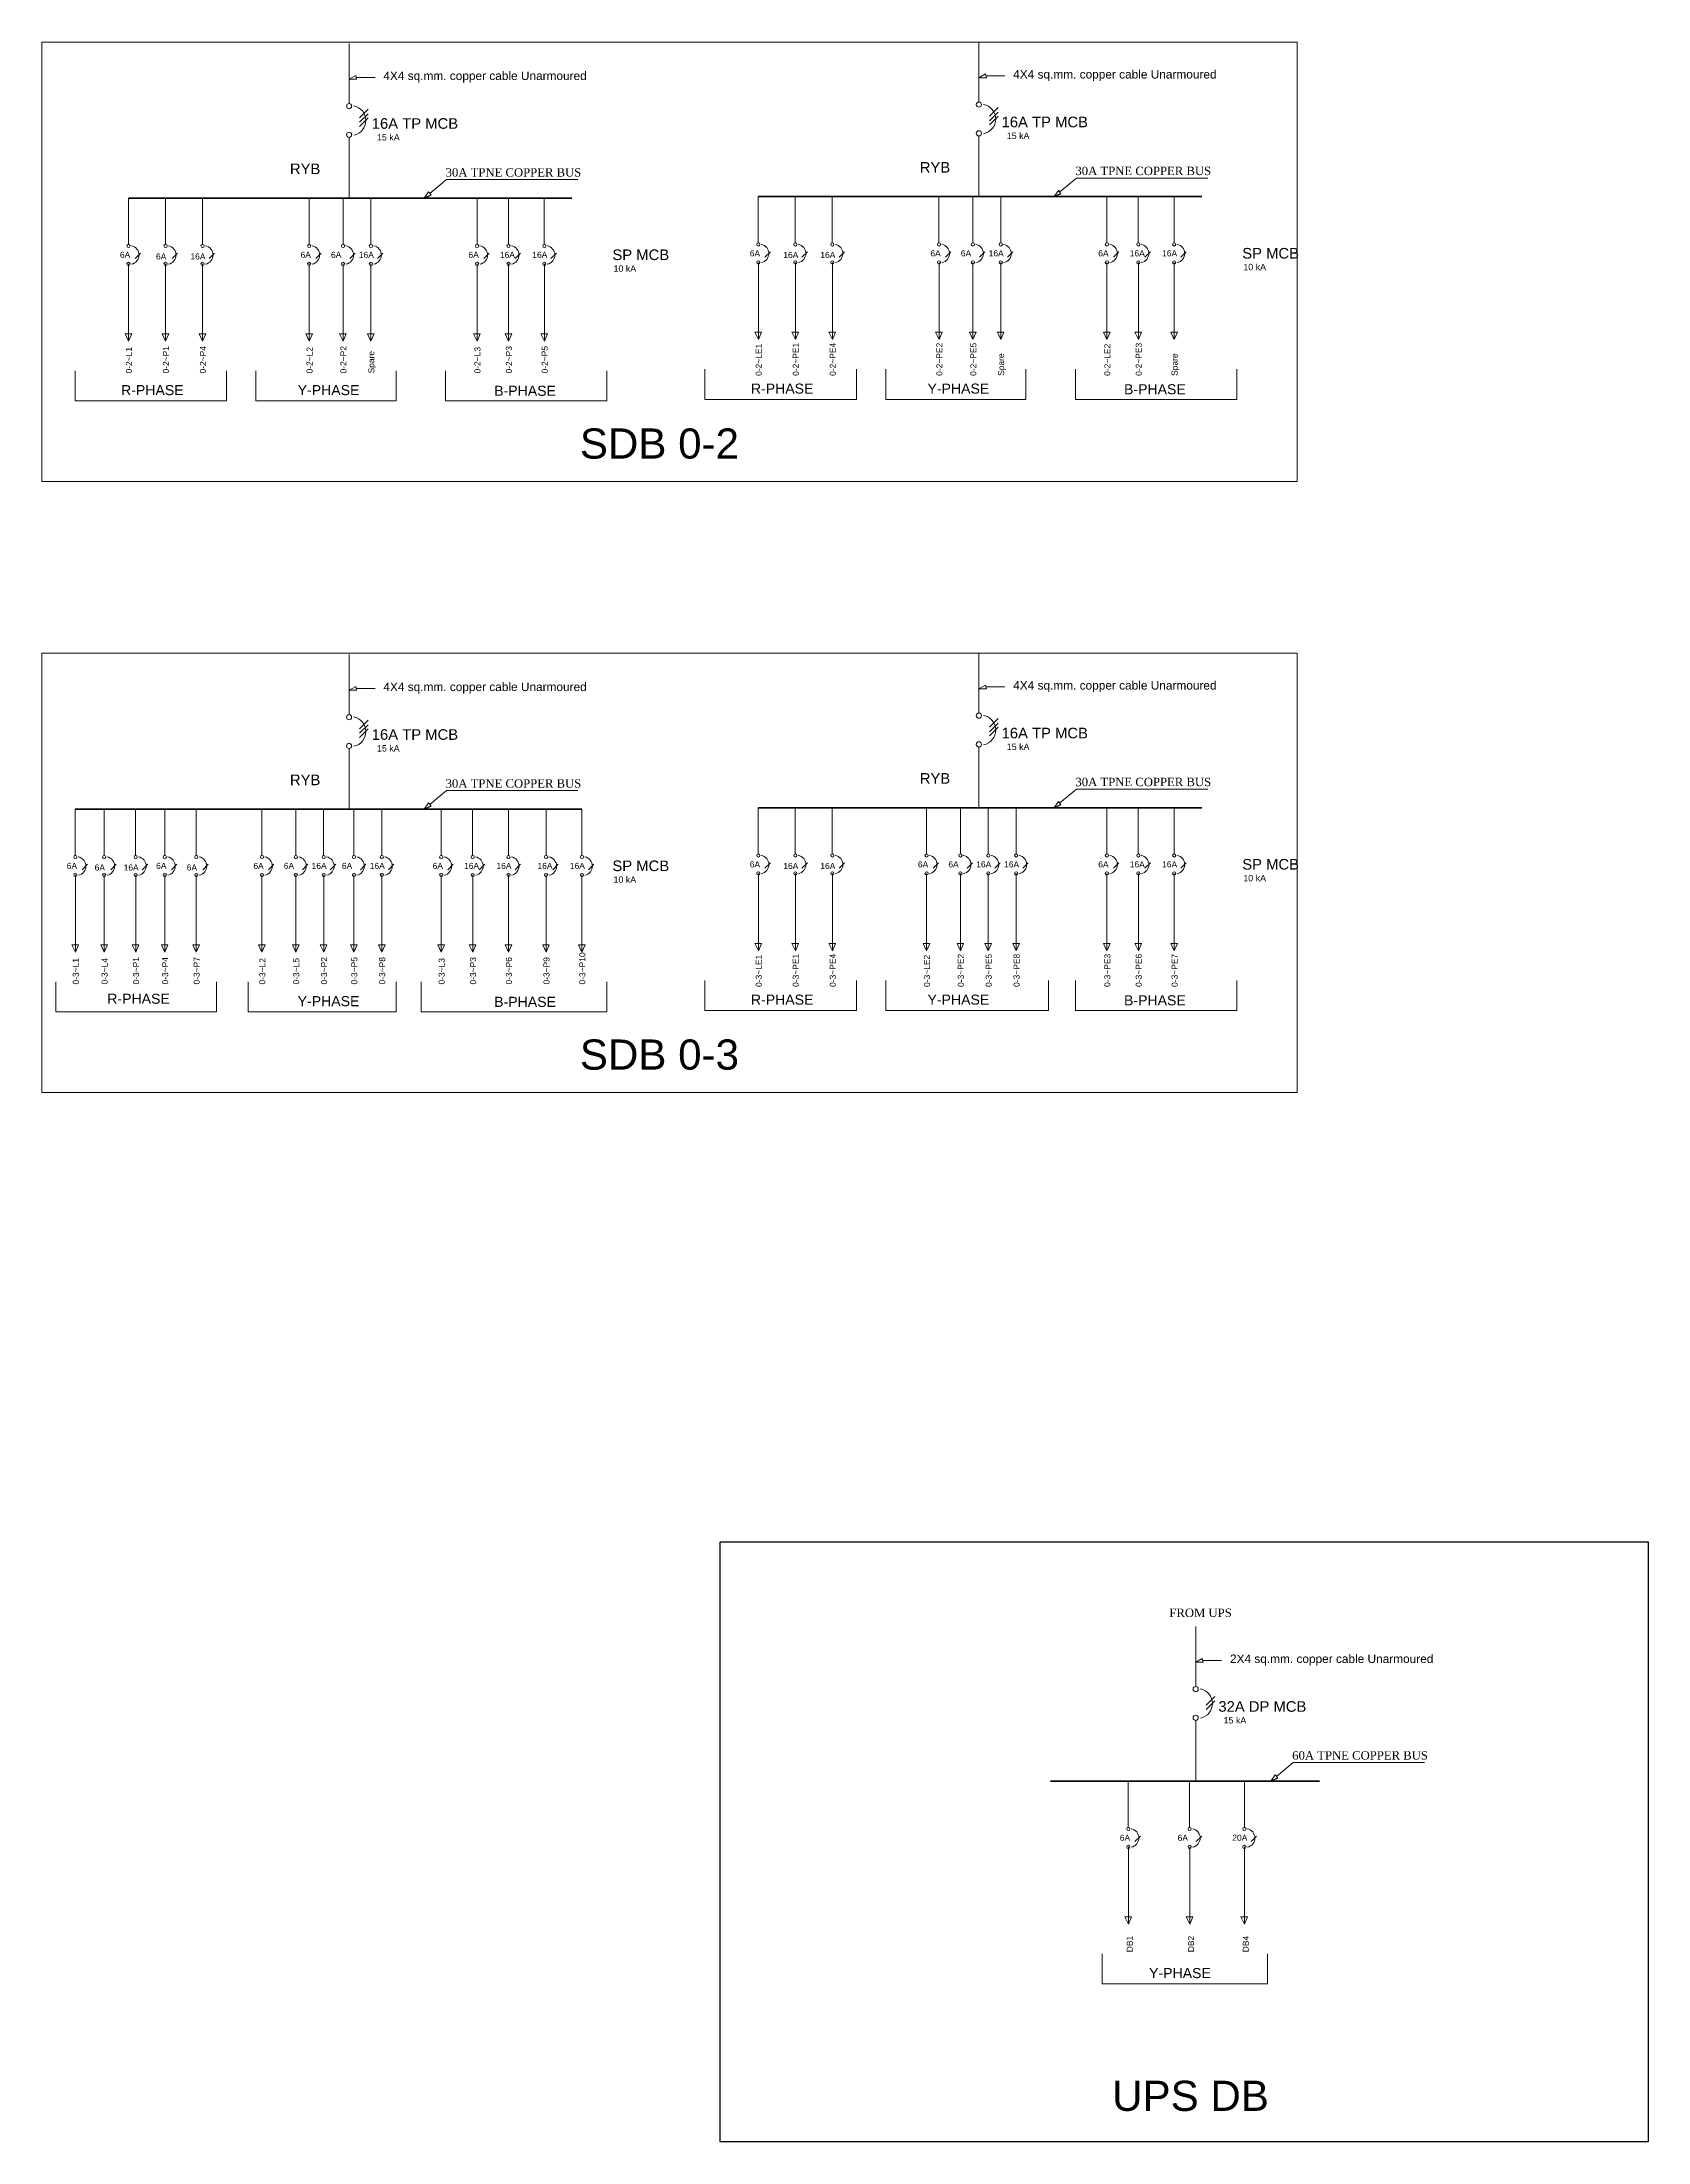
# Model space of a CAD drawing. Header units: millimetres. Extents: x 2390631 to 3136749, y 3674522 to 3929111.
# Drawn here: x 2960654 to 3041051, y 3674522 to 3779622 of the extents above; entities that cross this region are included whole.
import ezdxf

# ---------------------------------------------------------------- set-up
doc = ezdxf.new("R2010")
doc.units = ezdxf.units.MM
doc.header["$MEASUREMENT"] = 0
for name, color, linetype, lineweight in [('1 LIGHT N SWITCH', 3, 'Continuous', 25), ('7 POWER PT WIRING', 3, 'Continuous', 25), ('Singleline', 82, 'Continuous', 20)]:
    doc.layers.add(name, color=color, linetype=linetype, lineweight=lineweight)
doc.styles.add('ARIAL', font='arial.ttf')
doc.styles.add('MM', font='dutch.ttf')
doc.styles.add('ROOM', font='arial.ttf')

msp = doc.modelspace()

# ---------------------------------------------------------------- linework, layer by layer
at = {"layer": '1 LIGHT N SWITCH', "ltscale": 1000}
msp.add_lwpolyline([(2994598, 3704566), (3041051, 3704566), (3041051, 3674522), (2994598, 3674522)], close=True, dxfattribs=at)
at = {"layer": '7 POWER PT WIRING'}
for p, q in [((2979787, 3771809), (2980131, 3771969)), ((3011316, 3771884), (3011661, 3772044)), ((2979787, 3741227), (2980131, 3741387)), ((3011316, 3741302), (3011661, 3741462)), ((3022168, 3692584), (3022513, 3692744))]:
    msp.add_line(p, q, dxfattribs=at)
at = {"layer": 'Singleline', "ltscale": 3}
for p, q in [((3023483, 3779622), (2960654, 3779622)), ((2960654, 3779622), (2960654, 3757631)), ((3023483, 3757631), (3023483, 3779622)), ((2960654, 3757631), (3023483, 3757631)), ((3023483, 3749041), (2960654, 3749041)), ((2960654, 3749041), (2960654, 3727049)), ((3023483, 3727049), (3023483, 3749041)), ((2960654, 3727049), (3023483, 3727049))]:
    msp.add_line(p, q, dxfattribs=at)
at = {"layer": 'Singleline'}
for p, q in [((2976026, 3776542), (2976026, 3779547)), ((3007555, 3776617), (3007555, 3779622)), ((2976357, 3777945), (2976026, 3777758)), ((2976406, 3777758), (2976026, 3777758)), ((3007886, 3778021), (3007555, 3777833)), ((3007935, 3777833), (3007555, 3777833)), ((2976025, 3771809), (2976026, 3774510)), ((2976026, 3773594), (2976026, 3774848)), ((3007554, 3771884), (3007555, 3774585)), ((3007555, 3773670), (3007555, 3774923)), ((2980008, 3772118), (2979787, 3771809)), ((3011537, 3772193), (3011316, 3771884)), ((2976026, 3745960), (2976026, 3748965)), ((3007555, 3746035), (3007555, 3749041)), ((2976357, 3747364), (2976026, 3747177)), ((2976406, 3747177), (2976026, 3747177)), ((3007886, 3747439), (3007555, 3747252)), ((3007935, 3747252), (3007555, 3747252)), ((2976025, 3741227), (2976026, 3743928)), ((2976026, 3743013), (2976026, 3744266)), ((3007554, 3741302), (3007555, 3744004)), ((3007555, 3743088), (3007555, 3744342)), ((3011537, 3741611), (3011316, 3741302)), ((2980008, 3741536), (2979787, 3741227)), ((3018408, 3697317), (3018408, 3700322)), ((3018738, 3698721), (3018408, 3698533)), ((3018788, 3698533), (3018408, 3698533)), ((3018408, 3694370), (3018408, 3695623)), ((3018407, 3692584), (3018407, 3695285)), ((3022389, 3692893), (3022168, 3692584))]:
    msp.add_line(p, q, dxfattribs=at)
at = {"layer": 'Singleline', "ltscale": 2.5}
for p, q in [((2976357, 3777945), (2976406, 3777758)), ((3007886, 3778021), (3007935, 3777833)), ((2980008, 3772118), (2980131, 3771969)), ((3011537, 3772193), (3011661, 3772044)), ((2976357, 3747364), (2976406, 3747177)), ((3007886, 3747439), (3007935, 3747252)), ((3011537, 3741611), (3011661, 3741462)), ((2980008, 3741536), (2980131, 3741387)), ((3018738, 3698721), (3018788, 3698533)), ((3022389, 3692893), (3022513, 3692744))]:
    msp.add_line(p, q, dxfattribs=at)
at = {"layer": 'Singleline', "color": 4}
for p, q in [((2976381, 3777852), (2977325, 3777852)), ((3007910, 3777927), (3008854, 3777927)), ((2976381, 3747270), (2977325, 3747270)), ((3007910, 3747345), (3008854, 3747345)), ((3018763, 3698627), (3019707, 3698627))]:
    msp.add_line(p, q, dxfattribs=at)
at = {"layer": 'Singleline', "color": 2}
for p, q in [((2976556, 3775833), (2976987, 3776264)), ((3008085, 3775909), (3008516, 3776340)), ((2976556, 3775604), (2976987, 3776035)), ((2976556, 3775400), (2976987, 3775831)), ((3008085, 3775679), (3008516, 3776110)), ((3008085, 3775475), (3008516, 3775906)), ((2974026, 3769494), (2974026, 3771809)), ((2975723, 3769494), (2975723, 3771809)), ((2977117, 3769494), (2977117, 3771809)), ((3005555, 3769569), (3005555, 3771884)), ((3007252, 3769569), (3007252, 3771884)), ((3008647, 3769569), (3008647, 3771884)), ((2974360, 3768781), (2974629, 3769050)), ((2976057, 3768781), (2976326, 3769050)), ((2977452, 3768781), (2977721, 3769050)), ((3005889, 3768856), (3006158, 3769125)), ((3007586, 3768856), (3007855, 3769125)), ((3008981, 3768856), (3009250, 3769125)), ((2974029, 3768516), (2974029, 3764650)), ((2975726, 3768516), (2975726, 3764650)), ((2977120, 3768516), (2977120, 3764650)), ((3005558, 3768591), (3005558, 3764725)), ((3007255, 3768591), (3007255, 3764725)), ((3008649, 3768591), (3008649, 3764725)), ((2973858, 3765018), (2974188, 3765018)), ((2975555, 3765018), (2975885, 3765018)), ((2976950, 3765018), (2977280, 3765018)), ((3005387, 3765093), (3005717, 3765093)), ((3007084, 3765093), (3007414, 3765093)), ((3008479, 3765093), (3008809, 3765093)), ((2971366, 3763167), (2971366, 3761662)), ((2978379, 3763167), (2978379, 3761662)), ((3002895, 3763242), (3002895, 3761738)), ((3009908, 3763242), (3009908, 3761738)), ((2971366, 3761662), (2978379, 3761662)), ((3002895, 3761738), (3009908, 3761738)), ((2976556, 3745252), (2976987, 3745683)), ((2976556, 3745023), (2976987, 3745454)), ((2976556, 3744818), (2976987, 3745250)), ((3008085, 3745327), (3008516, 3745758)), ((3008085, 3745098), (3008516, 3745529)), ((3008085, 3744894), (3008516, 3745325)), ((2971662, 3738913), (2971662, 3741227)), ((2973359, 3738913), (2973359, 3741227)), ((2974753, 3738913), (2974753, 3741227)), ((2976268, 3738913), (2976268, 3741227)), ((2977662, 3738913), (2977662, 3741227)), ((3004931, 3738988), (3004931, 3741302)), ((3006628, 3738988), (3006628, 3741302)), ((3008023, 3738988), (3008023, 3741302)), ((3009417, 3738988), (3009417, 3741302)), ((2971996, 3738199), (2972265, 3738468)), ((2973693, 3738199), (2973962, 3738468)), ((2975087, 3738199), (2975357, 3738468)), ((2976602, 3738199), (2976871, 3738468)), ((2977996, 3738199), (2978266, 3738468)), ((3005265, 3738274), (3005535, 3738544)), ((3006962, 3738274), (3007232, 3738544)), ((3008357, 3738274), (3008626, 3738544)), ((3009751, 3738274), (3010021, 3738544)), ((2971665, 3737935), (2971665, 3734069)), ((2973362, 3737935), (2973362, 3734069)), ((2974756, 3737935), (2974756, 3734069)), ((2976271, 3737935), (2976271, 3734069)), ((2977665, 3737935), (2977665, 3734069)), ((3004934, 3738010), (3004934, 3734144)), ((3006631, 3738010), (3006631, 3734144)), ((3008026, 3738010), (3008026, 3734144)), ((3009420, 3738010), (3009420, 3734144)), ((2971494, 3734436), (2971824, 3734436)), ((2973191, 3734436), (2973521, 3734436)), ((2974586, 3734436), (2974916, 3734436)), ((2976100, 3734436), (2976430, 3734436)), ((2977495, 3734436), (2977825, 3734436)), ((3004764, 3734511), (3005094, 3734511)), ((3006461, 3734511), (3006791, 3734511)), ((3007855, 3734511), (3008185, 3734511)), ((3009250, 3734511), (3009580, 3734511)), ((2970981, 3732585), (2970981, 3731081)), ((2978379, 3732585), (2978379, 3731081)), ((3002895, 3732660), (3002895, 3731156)), ((3011036, 3732660), (3011036, 3731156)), ((2970981, 3731081), (2978379, 3731081)), ((3002895, 3731156), (3011036, 3731156)), ((3018938, 3696379), (3019369, 3696810)), ((3018938, 3696175), (3019369, 3696606)), ((3015035, 3690269), (3015035, 3692584)), ((3018104, 3690269), (3018104, 3692584)), ((3020843, 3690269), (3020843, 3692584)), ((3015038, 3689291), (3015038, 3685425)), ((3015369, 3689556), (3015639, 3689825)), ((3018107, 3689291), (3018107, 3685425)), ((3018439, 3689556), (3018708, 3689825)), ((3020846, 3689291), (3020846, 3685425)), ((3021177, 3689556), (3021446, 3689825)), ((3014868, 3685793), (3015198, 3685793)), ((3017937, 3685793), (3018267, 3685793)), ((3020675, 3685793), (3021005, 3685793)), ((3013718, 3683942), (3013718, 3682438)), ((3022005, 3683942), (3022005, 3682438)), ((3013718, 3682438), (3022005, 3682438))]:
    msp.add_line(p, q, dxfattribs=at)
at = {"layer": 'Singleline', "color": 1, "lineweight": 80}
for p, q in [((2987184, 3771809), (2964983, 3771809)), ((3018713, 3771884), (2996512, 3771884)), ((2987681, 3741227), (2962323, 3741227)), ((3018713, 3741302), (2996512, 3741302)), ((3024598, 3692584), (3011142, 3692584))]:
    msp.add_line(p, q, dxfattribs=at)
at = {"layer": 'Singleline', "color": 1}
for p, q in [((2964983, 3769494), (2964983, 3771809)), ((2966836, 3769494), (2966836, 3771809)), ((2968689, 3769494), (2968689, 3771809)), ((2996512, 3769569), (2996512, 3771884)), ((2998365, 3769569), (2998365, 3771884)), ((3000218, 3769569), (3000218, 3771884)), ((2965317, 3768781), (2965586, 3769050)), ((2967170, 3768781), (2967439, 3769050)), ((2969023, 3768781), (2969292, 3769050)), ((2996846, 3768856), (2997116, 3769125)), ((2998699, 3768856), (2998968, 3769125)), ((3000552, 3768856), (3000821, 3769125)), ((2964986, 3768516), (2964986, 3764650)), ((2966839, 3768516), (2966839, 3764650)), ((2968692, 3768516), (2968692, 3764650)), ((2996515, 3768591), (2996515, 3764725)), ((2998368, 3768591), (2998368, 3764725)), ((3000221, 3768591), (3000221, 3764725)), ((2964815, 3765018), (2965145, 3765018)), ((2966668, 3765018), (2966998, 3765018)), ((2968521, 3765018), (2968851, 3765018)), ((2996344, 3765093), (2996674, 3765093)), ((2998197, 3765093), (2998527, 3765093)), ((3000050, 3765093), (3000380, 3765093)), ((2962312, 3763167), (2962312, 3761662)), ((2969892, 3763167), (2969892, 3761662)), ((2993841, 3763242), (2993841, 3761738)), ((3001421, 3763242), (3001421, 3761738)), ((2962312, 3761662), (2969892, 3761662)), ((2993841, 3761738), (3001421, 3761738)), ((2962323, 3738913), (2962323, 3741227)), ((2963764, 3738913), (2963764, 3741227)), ((2965342, 3738913), (2965342, 3741227)), ((2966797, 3738913), (2966797, 3741227)), ((2968375, 3738913), (2968375, 3741227)), ((2996512, 3738988), (2996512, 3741302)), ((2998365, 3738988), (2998365, 3741302)), ((3000218, 3738988), (3000218, 3741302)), ((2962657, 3738199), (2962926, 3738468)), ((2964098, 3738199), (2964368, 3738468)), ((2965676, 3738199), (2965946, 3738468)), ((2967131, 3738199), (2967401, 3738468)), ((2968709, 3738199), (2968979, 3738468)), ((2996846, 3738274), (2997116, 3738544)), ((2998699, 3738274), (2998968, 3738544)), ((3000552, 3738274), (3000821, 3738544)), ((2962326, 3737935), (2962326, 3734069)), ((2963767, 3737935), (2963767, 3734069)), ((2965345, 3737935), (2965345, 3734069)), ((2966800, 3737935), (2966800, 3734069)), ((2968378, 3737935), (2968378, 3734069)), ((2996515, 3738010), (2996515, 3734144)), ((2998368, 3738010), (2998368, 3734144)), ((3000221, 3738010), (3000221, 3734144)), ((2962155, 3734436), (2962485, 3734436)), ((2963597, 3734436), (2963927, 3734436)), ((2965175, 3734436), (2965505, 3734436)), ((2966630, 3734436), (2966960, 3734436)), ((2968208, 3734436), (2968538, 3734436)), ((2996344, 3734511), (2996674, 3734511)), ((2998197, 3734511), (2998527, 3734511)), ((3000050, 3734511), (3000380, 3734511)), ((2961341, 3732585), (2961341, 3731081)), ((2969396, 3732585), (2969396, 3731081)), ((2993841, 3732660), (2993841, 3731156)), ((3001421, 3732660), (3001421, 3731156)), ((2961341, 3731081), (2969396, 3731081)), ((2993841, 3731156), (3001421, 3731156))]:
    msp.add_line(p, q, dxfattribs=at)
at = {"layer": 'Singleline', "color": 5}
for p, q in [((2982431, 3769494), (2982431, 3771809)), ((2984005, 3769494), (2984005, 3771809)), ((2985799, 3769494), (2985799, 3771809)), ((3013960, 3769569), (3013960, 3771884)), ((3015534, 3769569), (3015534, 3771884)), ((3017328, 3769569), (3017328, 3771884)), ((2982765, 3768781), (2983034, 3769050)), ((2984339, 3768781), (2984609, 3769050)), ((2986133, 3768781), (2986402, 3769050)), ((3014294, 3768856), (3014563, 3769125)), ((3015869, 3768856), (3016138, 3769125)), ((3017662, 3768856), (3017932, 3769125)), ((2982434, 3768516), (2982434, 3764650)), ((2984008, 3768516), (2984008, 3764650)), ((2985802, 3768516), (2985802, 3764650)), ((3013963, 3768591), (3013963, 3764725)), ((3015537, 3768591), (3015537, 3764725)), ((3017331, 3768591), (3017331, 3764725)), ((2982263, 3765018), (2982593, 3765018)), ((2983838, 3765018), (2984168, 3765018)), ((2985631, 3765018), (2985961, 3765018)), ((3013792, 3765093), (3014122, 3765093)), ((3015367, 3765093), (3015697, 3765093)), ((3017160, 3765093), (3017490, 3765093)), ((2980855, 3763167), (2980855, 3761662)), ((2988929, 3763167), (2988929, 3761662)), ((3012384, 3763242), (3012384, 3761738)), ((3020459, 3763242), (3020459, 3761738)), ((2980855, 3761662), (2988929, 3761662)), ((3012384, 3761738), (3020459, 3761738)), ((2980637, 3738913), (2980637, 3741227)), ((2982212, 3738913), (2982212, 3741227)), ((2984005, 3738913), (2984005, 3741227)), ((2985888, 3738913), (2985888, 3741227)), ((2987681, 3738913), (2987681, 3741227)), ((3013960, 3738988), (3013960, 3741302)), ((3015534, 3738988), (3015534, 3741302)), ((3017328, 3738988), (3017328, 3741302)), ((2980971, 3738199), (2981241, 3738468)), ((2982546, 3738199), (2982815, 3738468)), ((2984339, 3738199), (2984609, 3738468)), ((2986222, 3738199), (2986491, 3738468)), ((2988015, 3738199), (2988285, 3738468)), ((3014294, 3738274), (3014563, 3738544)), ((3015869, 3738274), (3016138, 3738544)), ((3017662, 3738274), (3017932, 3738544)), ((2980640, 3737935), (2980640, 3734069)), ((2982215, 3737935), (2982215, 3734069)), ((2984008, 3737935), (2984008, 3734069)), ((2985891, 3737935), (2985891, 3734069)), ((2987684, 3737935), (2987684, 3734069)), ((3013963, 3738010), (3013963, 3734144)), ((3015537, 3738010), (3015537, 3734144)), ((3017331, 3738010), (3017331, 3734144)), ((2980470, 3734436), (2980800, 3734436)), ((2982044, 3734436), (2982374, 3734436)), ((2983838, 3734436), (2984168, 3734436)), ((2985720, 3734436), (2986050, 3734436)), ((2987514, 3734436), (2987844, 3734436)), ((3013792, 3734511), (3014122, 3734511)), ((3015367, 3734511), (3015697, 3734511)), ((3017160, 3734511), (3017490, 3734511)), ((2979633, 3732585), (2979633, 3731081)), ((2988929, 3732585), (2988929, 3731081)), ((3012384, 3732660), (3012384, 3731156)), ((3020459, 3732660), (3020459, 3731156)), ((2979633, 3731081), (2988929, 3731081)), ((3012384, 3731156), (3020459, 3731156))]:
    msp.add_line(p, q, dxfattribs=at)
at = {"layer": 'Singleline'}
for points in [[(2987482, 3772738), (2980906, 3772738), (2980070, 3772043)], [(3019011, 3772813), (3012435, 3772813), (3011599, 3772119)], [(2987482, 3742156), (2980906, 3742156), (2980070, 3741462)], [(3019011, 3742231), (3012435, 3742231), (3011599, 3741537)], [(3029864, 3693513), (3023287, 3693513), (3022451, 3692818)]]:
    msp.add_lwpolyline(points, dxfattribs=at)
at = {"layer": 'Singleline', "color": 1}
for points in [[(2965145, 3765018), (2964986, 3764650), (2964815, 3765018)], [(2966998, 3765018), (2966839, 3764650), (2966668, 3765018)], [(2968851, 3765018), (2968692, 3764650), (2968521, 3765018)], [(2996674, 3765093), (2996515, 3764725), (2996344, 3765093)], [(2998527, 3765093), (2998368, 3764725), (2998197, 3765093)], [(3000380, 3765093), (3000221, 3764725), (3000050, 3765093)], [(2962485, 3734436), (2962326, 3734069), (2962155, 3734436)], [(2963927, 3734436), (2963767, 3734069), (2963597, 3734436)], [(2965505, 3734436), (2965345, 3734069), (2965175, 3734436)], [(2966960, 3734436), (2966800, 3734069), (2966630, 3734436)], [(2968538, 3734436), (2968378, 3734069), (2968208, 3734436)], [(2996674, 3734511), (2996515, 3734144), (2996344, 3734511)], [(2998527, 3734511), (2998368, 3734144), (2998197, 3734511)], [(3000380, 3734511), (3000221, 3734144), (3000050, 3734511)]]:
    msp.add_lwpolyline(points, dxfattribs=at)
at = {"layer": 'Singleline', "color": 2}
for points in [[(2974188, 3765018), (2974029, 3764650), (2973858, 3765018)], [(2975885, 3765018), (2975726, 3764650), (2975555, 3765018)], [(2977280, 3765018), (2977120, 3764650), (2976950, 3765018)], [(3005717, 3765093), (3005558, 3764725), (3005387, 3765093)], [(3007414, 3765093), (3007255, 3764725), (3007084, 3765093)], [(3008809, 3765093), (3008649, 3764725), (3008479, 3765093)], [(2971824, 3734436), (2971665, 3734069), (2971494, 3734436)], [(2973521, 3734436), (2973362, 3734069), (2973191, 3734436)], [(2974916, 3734436), (2974756, 3734069), (2974586, 3734436)], [(2976430, 3734436), (2976271, 3734069), (2976100, 3734436)], [(2977825, 3734436), (2977665, 3734069), (2977495, 3734436)], [(3005094, 3734511), (3004934, 3734144), (3004764, 3734511)], [(3006791, 3734511), (3006631, 3734144), (3006461, 3734511)], [(3008185, 3734511), (3008026, 3734144), (3007855, 3734511)], [(3009580, 3734511), (3009420, 3734144), (3009250, 3734511)], [(3015198, 3685793), (3015038, 3685425), (3014868, 3685793)], [(3018267, 3685793), (3018107, 3685425), (3017937, 3685793)], [(3021005, 3685793), (3020846, 3685425), (3020675, 3685793)]]:
    msp.add_lwpolyline(points, dxfattribs=at)
at = {"layer": 'Singleline', "color": 5}
for points in [[(2982593, 3765018), (2982434, 3764650), (2982263, 3765018)], [(2984168, 3765018), (2984008, 3764650), (2983838, 3765018)], [(2985961, 3765018), (2985802, 3764650), (2985631, 3765018)], [(3014122, 3765093), (3013963, 3764725), (3013792, 3765093)], [(3015697, 3765093), (3015537, 3764725), (3015367, 3765093)], [(3017490, 3765093), (3017331, 3764725), (3017160, 3765093)], [(2980800, 3734436), (2980640, 3734069), (2980470, 3734436)], [(2982374, 3734436), (2982215, 3734069), (2982044, 3734436)], [(2984168, 3734436), (2984008, 3734069), (2983838, 3734436)], [(2986050, 3734436), (2985891, 3734069), (2985720, 3734436)], [(2987844, 3734436), (2987684, 3734069), (2987514, 3734436)], [(3014122, 3734511), (3013963, 3734144), (3013792, 3734511)], [(3015697, 3734511), (3015537, 3734144), (3015367, 3734511)], [(3017490, 3734511), (3017331, 3734144), (3017160, 3734511)]]:
    msp.add_lwpolyline(points, dxfattribs=at)
at = {"layer": 'Singleline', "color": 2}
for centre, radius in [((2976026, 3776413), 129), ((3007555, 3776488), 129), ((2976026, 3774977), 129), ((3007555, 3775052), 129), ((2974029, 3769414), 80.5), ((2975726, 3769414), 80.5), ((2977120, 3769414), 80.5), ((3005558, 3769489), 80.5), ((3007255, 3769489), 80.5), ((3008649, 3769489), 80.5), ((2974029, 3768516), 80.5), ((2975726, 3768516), 80.5), ((2977120, 3768516), 80.5), ((3005558, 3768591), 80.5), ((3007255, 3768591), 80.5), ((3008649, 3768591), 80.5), ((2976026, 3745831), 129), ((3007555, 3745907), 129), ((2976026, 3744395), 129), ((3007555, 3744470), 129), ((2971665, 3738832), 80.5), ((2973362, 3738832), 80.5), ((2974756, 3738832), 80.5), ((2976271, 3738832), 80.5), ((2977665, 3738832), 80.5), ((3004934, 3738907), 80.5), ((3006631, 3738907), 80.5), ((3008026, 3738907), 80.5), ((3009420, 3738907), 80.5), ((2971665, 3737935), 80.5), ((2973362, 3737935), 80.5), ((2974756, 3737935), 80.5), ((2976271, 3737935), 80.5), ((2977665, 3737935), 80.5), ((3004934, 3738010), 80.5), ((3006631, 3738010), 80.5), ((3008026, 3738010), 80.5), ((3009420, 3738010), 80.5), ((3018408, 3697188), 129), ((3018408, 3695752), 129), ((3015038, 3690189), 80.5), ((3018107, 3690189), 80.5), ((3020846, 3690189), 80.5), ((3015038, 3689291), 80.5), ((3018107, 3689291), 80.5), ((3020846, 3689291), 80.5)]:
    msp.add_circle(centre, radius, dxfattribs=at)
at = {"layer": 'Singleline', "color": 1}
for centre in [(2964986, 3769414), (2966839, 3769414), (2968692, 3769414), (2996515, 3769489), (2998368, 3769489), (3000221, 3769489), (2964986, 3768516), (2966839, 3768516), (2968692, 3768516), (2996515, 3768591), (2998368, 3768591), (3000221, 3768591), (2962326, 3738832), (2963767, 3738832), (2965345, 3738832), (2966800, 3738832), (2968378, 3738832), (2996515, 3738907), (2998368, 3738907), (3000221, 3738907), (2962326, 3737935), (2963767, 3737935), (2965345, 3737935), (2966800, 3737935), (2968378, 3737935), (2996515, 3738010), (2998368, 3738010), (3000221, 3738010)]:
    msp.add_circle(centre, 80.5, dxfattribs=at)
at = {"layer": 'Singleline', "color": 5}
for centre in [(2982434, 3769414), (2984008, 3769414), (2985802, 3769414), (3013963, 3769489), (3015537, 3769489), (3017331, 3769489), (2982434, 3768516), (2984008, 3768516), (2985802, 3768516), (3013963, 3768591), (3015537, 3768591), (3017331, 3768591), (2980640, 3738832), (2982215, 3738832), (2984008, 3738832), (2985891, 3738832), (2987684, 3738832), (3013963, 3738907), (3015537, 3738907), (3017331, 3738907), (2980640, 3737935), (2982215, 3737935), (2984008, 3737935), (2985891, 3737935), (2987684, 3737935), (3013963, 3738010), (3015537, 3738010), (3017331, 3738010)]:
    msp.add_circle(centre, 80.5, dxfattribs=at)
at = {"layer": 'Singleline', "color": 2}
for centre, radius in [((2976119, 3775690), 747), ((3007648, 3775765), 747), ((2974087, 3768962), 467), ((2975784, 3768962), 467), ((2977178, 3768962), 467), ((3005616, 3769037), 467), ((3007313, 3769037), 467), ((3008707, 3769037), 467), ((2976119, 3745108), 747), ((3007648, 3745184), 747), ((2971722, 3738380), 467), ((2973419, 3738380), 467), ((2974814, 3738380), 467), ((2976328, 3738380), 467), ((2977723, 3738380), 467), ((3004992, 3738456), 467), ((3006689, 3738456), 467), ((3008083, 3738456), 467), ((3009478, 3738456), 467), ((3018500, 3696465), 747), ((3015096, 3689737), 467), ((3018165, 3689737), 467), ((3020904, 3689737), 467)]:
    msp.add_arc(centre, radius, 281.24796, 79.48748, dxfattribs=at)
at = {"layer": 'Singleline', "color": 1}
for centre in [(2965044, 3768962), (2966897, 3768962), (2968749, 3768962), (2996573, 3769037), (2998426, 3769037), (3000278, 3769037), (2962384, 3738380), (2963825, 3738380), (2965403, 3738380), (2966858, 3738380), (2968436, 3738380), (2996573, 3738456), (2998426, 3738456), (3000278, 3738456)]:
    msp.add_arc(centre, 467, 281.24796, 79.48748, dxfattribs=at)
at = {"layer": 'Singleline', "color": 5}
for centre in [(2982492, 3768962), (2984066, 3768962), (2985860, 3768962), (3014021, 3769037), (3015595, 3769037), (3017389, 3769037), (2980698, 3738380), (2982273, 3738380), (2984066, 3738380), (2985948, 3738380), (2987742, 3738380), (3014021, 3738456), (3015595, 3738456), (3017389, 3738456)]:
    msp.add_arc(centre, 467, 281.24796, 79.48748, dxfattribs=at)

# ---------------------------------------------------------------- texts
at = {"layer": 'Singleline', "style": 'ROOM'}
for s, p in [('4X4 sq.mm. copper cable Unarmoured', (2977743, 3777719)), ('4X4 sq.mm. copper cable Unarmoured', (3009272, 3777794)), ('4X4 sq.mm. copper cable Unarmoured', (2977743, 3747137)), ('4X4 sq.mm. copper cable Unarmoured', (3009272, 3747212)), ('2X4 sq.mm. copper cable Unarmoured', (3020125, 3698494))]:
    msp.add_text(s, height=424.37, dxfattribs=at).set_placement(p)
at = {"layer": 'Singleline', "color": 1}
for s, height, style, p in [('16A TP MCB', 530.5, 'ROOM', (2977162, 3775279)), ('16A TP MCB', 530.5, 'ROOM', (3008691, 3775354)), ('15 kA', 318.3, 'ROOM', (2977422, 3774694)), ('15 kA', 318.3, 'ROOM', (3008951, 3774769)), (' RYB', 530.5, 'ROOM', (2972860, 3773009)), ('30A TPNE COPPER BUS', 420.38, 'MM', (2980859, 3772886)), (' RYB', 530.5, 'ROOM', (3004389, 3773084)), ('30A TPNE COPPER BUS', 420.38, 'MM', (3012388, 3772961)), ('6A  ', 302.4, 'ARIAL', (2964555, 3768820)), ('6A  ', 302.4, 'ARIAL', (2966361, 3768739)), ('16A  ', 302.4, 'ARIAL', (2968088, 3768739)), (' SP MCB', 530.5, 'ROOM', (2989003, 3768709)), ('6A  ', 302.4, 'ARIAL', (2996084, 3768895)), ('16A  ', 302.4, 'ARIAL', (2997764, 3768815)), ('16A  ', 302.4, 'ARIAL', (2999617, 3768815)), (' SP MCB', 530.5, 'ROOM', (3020532, 3768784)), ('10 kA', 318.3, 'ROOM', (2989263, 3768124)), ('10 kA', 318.3, 'ROOM', (3020792, 3768200)), ('R-PHASE', 504, 'ARIAL', (2964613, 3761948)), ('R-PHASE', 504, 'ARIAL', (2996142, 3762024)), ('16A TP MCB', 530.5, 'ROOM', (2977162, 3744697)), ('16A TP MCB', 530.5, 'ROOM', (3008691, 3744772)), ('15 kA', 318.3, 'ROOM', (2977422, 3744113)), ('15 kA', 318.3, 'ROOM', (3008951, 3744188)), (' RYB', 530.5, 'ROOM', (2972860, 3742427)), ('30A TPNE COPPER BUS', 420.38, 'MM', (2980859, 3742304)), (' RYB', 530.5, 'ROOM', (3004389, 3742503)), ('30A TPNE COPPER BUS', 420.38, 'MM', (3012388, 3742379)), ('6A  ', 302.4, 'ARIAL', (2961895, 3738238)), ('6A  ', 302.4, 'ARIAL', (2963289, 3738158)), ('16A  ', 302.4, 'ARIAL', (2964741, 3738158)), ('6A  ', 302.4, 'ARIAL', (2966369, 3738238)), ('6A  ', 302.4, 'ARIAL', (2967900, 3738158)), (' SP MCB', 530.5, 'ROOM', (2989003, 3738127)), ('6A  ', 302.4, 'ARIAL', (2996084, 3738314)), ('16A  ', 302.4, 'ARIAL', (2997764, 3738233)), ('16A  ', 302.4, 'ARIAL', (2999617, 3738233)), (' SP MCB', 530.5, 'ROOM', (3020532, 3738203)), ('10 kA', 318.3, 'ROOM', (2989263, 3737543)), ('10 kA', 318.3, 'ROOM', (3020792, 3737618)), ('R-PHASE', 504, 'ARIAL', (2963922, 3731488)), ('R-PHASE', 504, 'ARIAL', (2996142, 3731442)), ('FROM UPS ', 420.4, 'MM', (3017090, 3700799)), ('32A DP MCB', 530.5, 'ROOM', (3019543, 3696054)), ('15 kA', 318.3, 'ROOM', (3019803, 3695469)), ('60A TPNE COPPER BUS', 420.38, 'MM', (3023240, 3693661))]:
    msp.add_text(s, height=height, dxfattribs=dict(at, style=style)).set_placement(p)
at = {"layer": 'Singleline', "color": 2, "style": 'ARIAL'}
for s, height, p in [('6A  ', 302.4, (2973598, 3768820)), ('6A  ', 302.4, (2975122, 3768820)), ('16A  ', 302.4, (2976516, 3768820)), ('6A  ', 302.4, (3005127, 3768895)), ('6A  ', 302.4, (3006651, 3768895)), ('16A  ', 302.4, (3008045, 3768895)), ('Y-PHASE', 504, (2973453, 3761948)), ('Y-PHASE', 504, (3004982, 3762024)), ('6A  ', 302.4, (2971234, 3738238)), ('6A  ', 302.4, (2972758, 3738238)), ('16A  ', 302.4, (2974152, 3738238)), ('6A  ', 302.4, (2975667, 3738238)), ('16A  ', 302.4, (2977061, 3738238)), ('6A  ', 302.4, (3004503, 3738314)), ('6A  ', 302.4, (3006027, 3738314)), ('16A  ', 302.4, (3007422, 3738314)), ('16A  ', 302.4, (3008816, 3738314)), ('Y-PHASE', 504, (2973453, 3731367)), ('Y-PHASE', 504, (3004982, 3731442)), ('6A  ', 302.4, (3014608, 3689595)), ('6A  ', 302.4, (3017503, 3689595)), ('20A  ', 302.4, (3020242, 3689595)), ('Y-PHASE', 504, (3016076, 3682724))]:
    msp.add_text(s, height=height, dxfattribs=at).set_placement(p)
at = {"layer": 'Singleline', "color": 5, "style": 'ARIAL'}
for s, height, p in [('6A  ', 302.4, (2982003, 3768820)), ('16A  ', 302.4, (2983578, 3768820)), ('16A  ', 302.4, (2985198, 3768820)), ('6A  ', 302.4, (3013532, 3768895)), ('16A  ', 302.4, (3015107, 3768895)), ('16A  ', 302.4, (3016727, 3768895)), ('B-PHASE', 504, (2983291, 3761915)), ('B-PHASE', 504, (3014820, 3761990)), ('6A  ', 302.4, (2980209, 3738238)), ('16A  ', 302.4, (2981784, 3738238)), ('16A  ', 302.4, (2983404, 3738238)), ('16A  ', 302.4, (2985460, 3738238)), ('16A  ', 302.4, (2987080, 3738238)), ('6A  ', 302.4, (3013532, 3738314)), ('16A  ', 302.4, (3015107, 3738314)), ('16A  ', 302.4, (3016727, 3738314)), ('B-PHASE', 504, (2983291, 3731333)), ('B-PHASE', 504, (3014820, 3731409))]:
    msp.add_text(s, height=height, dxfattribs=at).set_placement(p)
at = {"layer": 'Singleline', "color": 1, "style": 'ARIAL'}
for s, p in [('0-2~L1', (2965156, 3763033)), ('0-2~P1', (2967009, 3763033)), ('0-2~P4', (2968861, 3763033)), ('0-2~LE1', (2996685, 3762912)), ('0-2~PE1', (2998538, 3762912)), ('0-2~PE4', (3000391, 3762912)), ('0-3~L1', (2962496, 3732451)), ('0-3~L4', (2963937, 3732451)), ('0-3~P1', (2965515, 3732451)), ('0-3~P4', (2966970, 3732451)), ('0-3~P7', (2968548, 3732451)), ('0-3~LE1', (2996685, 3732330)), ('0-3~PE1', (2998538, 3732330)), ('0-3~PE4', (3000391, 3732330))]:
    msp.add_text(s, height=302.4, rotation=90, dxfattribs=at).set_placement(p)
at = {"layer": 'Singleline', "color": 2, "style": 'ARIAL'}
for s, p in [('0-2~L2', (2974199, 3763033)), ('0-2~P2', (2975896, 3763033)), ('Spare', (2977290, 3763033)), ('0-2~PE2', (3005728, 3762912)), ('0-2~PE5', (3007425, 3762912)), ('Spare', (3008819, 3762912)), ('0-3~L2', (2971834, 3732451)), ('0-3~L5', (2973531, 3732451)), ('0-3~P2', (2974926, 3732451)), ('0-3~P5', (2976440, 3732451)), ('0-3~P8', (2977835, 3732451)), ('0-3~LE2', (3005104, 3732330)), ('0-3~PE2', (3006801, 3732330)), ('0-3~PE5', (3008195, 3732330)), ('0-3~PE8', (3009590, 3732330)), ('DB1', (3015256, 3684017)), ('DB2', (3018326, 3684017)), ('DB4', (3021064, 3684017))]:
    msp.add_text(s, height=302.4, rotation=90, dxfattribs=at).set_placement(p)
at = {"layer": 'Singleline', "color": 5, "style": 'ARIAL'}
for s, p in [('0-2~L3', (2982604, 3763033)), ('0-2~P3', (2984178, 3763033)), ('0-2~P5', (2985972, 3763033)), ('0-2~LE2', (3014133, 3762912)), ('0-2~PE3', (3015707, 3762912)), ('Spare', (3017501, 3762912)), ('0-3~L3', (2980810, 3732451)), ('0-3~P3', (2982385, 3732451)), ('0-3~P6', (2984178, 3732451)), ('0-3~P9', (2986060, 3732451)), ('0-3~P10', (2987854, 3732451)), ('0-3~PE3', (3014133, 3732330)), ('0-3~PE6', (3015707, 3732330)), ('0-3~PE7', (3017501, 3732330))]:
    msp.add_text(s, height=302.4, rotation=90, dxfattribs=at).set_placement(p)
at = {"layer": 'Singleline', "color": 1, "linetype": 'Continuous', "lineweight": 35, "char_height": 1509.3, "attachment_point": 5, "style": 'ARIAL'}
for s, insert in [('SDB 0-2', (2991563, 3759516)), ('UPS DB', (3018149, 3676823))]:
    msp.add_mtext(s, dxfattribs=dict(at, insert=insert))
at = {"layer": 'Singleline', "color": 1, "linetype": 'Continuous', "lineweight": 35, "insert": (2991563, 3728935), "char_height": 1509.3, "width": 11946.41, "attachment_point": 5, "style": 'ARIAL'}
msp.add_mtext('SDB 0-3', dxfattribs=at)

doc.saveas('drawing.dxf')
